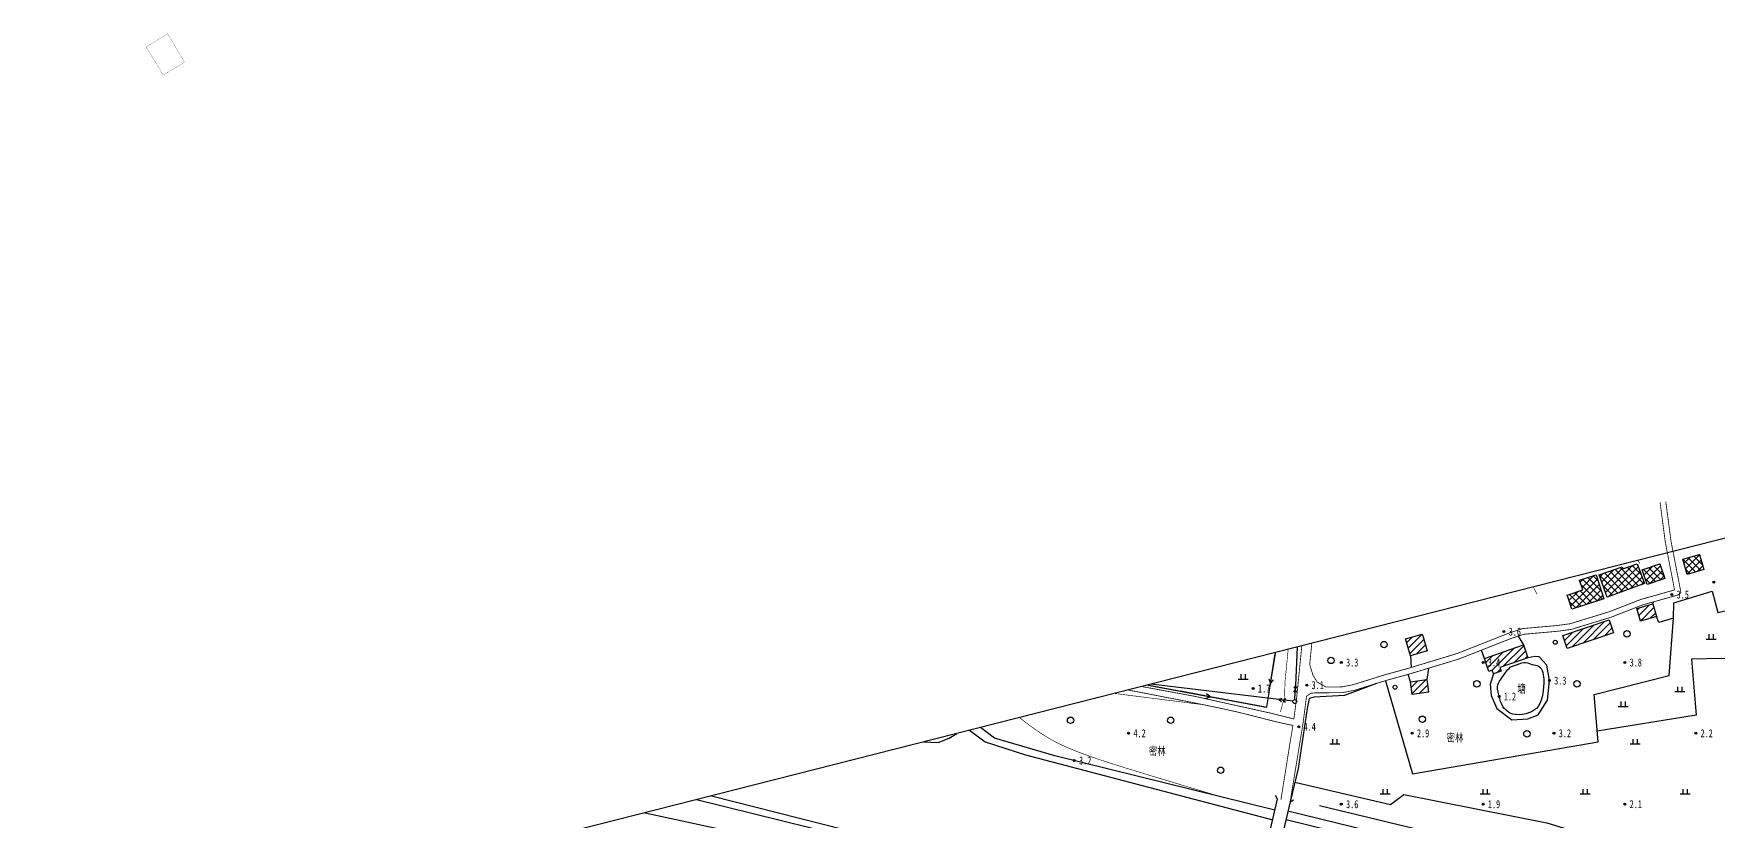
# Model space of a CAD drawing. Header units: metres. Extents: x 494039 to 619385, y 3351420 to 3402703.
# Drawn here: x 538616 to 539458, y 3374385 to 3374779 of the extents above; entities that cross this region are included whole.
import ezdxf
from ezdxf.enums import TextEntityAlignment as Align

# ---------------------------------------------------------------- set-up
doc = ezdxf.new("R2010")
doc.units = ezdxf.units.M
for name, pattern in [('8521', [0]), ('9376', [0]), ('9610', [0])]:
    doc.linetypes.add(name, pattern=pattern)
for name, color, linetype in [('210100', 130, 'Continuous'), ('220200', 130, 'Continuous'), ('230102', 141, 'Continuous'), ('261301', 141, 'Continuous'), ('310300', 8, 'Continuous'), ('310500', 8, 'Continuous'), ('420500', 8, 'Continuous'), ('430300', 8, 'Continuous'), ('510301', 8, 'Continuous'), ('541000', 8, 'Continuous'), ('720100', 8, 'Continuous'), ('760201', 8, '8521'), ('810100', 8, '9610'), ('810302', 8, 'Continuous'), ('810501', 8, 'Continuous'), ('810510', 8, 'Continuous'), ('房屋拆迁', 8, 'Continuous'), ('范围线', 8, 'Continuous')]:
    doc.layers.add(name, color=color, linetype=linetype)
doc.layers.add('710101', color=8, linetype='Continuous', lineweight=0)
pattern_1 = [(45, (0, 0), (-1.767766953, 1.767766953), []), (135, (0, 0), (-1.767766953, -1.767766953), [])]
pattern_2 = [(45, (0, 0), (-1.767766953, 1.767766953), [])]

# ---------------------------------------------------------------- blocks, each defined once
blk = doc.blocks.new('gc170')
at = {"linetype": 'Continuous'}
blk.add_circle((0, 0), 0.5, dxfattribs=at)
blk = doc.blocks.new('gu')
at = {"flags": 128}
for points in [[(3.75, 0), (-3.75, 0)], [(2.71, -0.6), (3.75, 0), (3.75, 0), (2.71, 0.6)]]:
    blk.add_lwpolyline(points, dxfattribs=at)
blk = doc.blocks.new('p_point')
for radius in [0.25, 0.2, 0.15, 0.1, 0.05]:
    blk.add_circle((0, 0), radius)
blk.add_point((0, 0))
blk = doc.blocks.new('vm')
at = {"linetype": 'Continuous'}
for p, q in [((1.25, 0), (-1.25, 0)), ((-0.5, 0), (-0.5, 1.3)), ((0.5, 1.3), (0.5, 0))]:
    blk.add_line(p, q, dxfattribs=at)
blk = doc.blocks.new('v1')
blk.add_circle((0, 0), 0.8)
blk = doc.blocks.new('gc013a')
at = {"linetype": 'Continuous'}
blk.add_line((0.5, 0), (4, 0), dxfattribs=at)
at = {"linetype": 'Continuous', "flags": 128}
for points in [[(2.31, -0.4), (3, 0), (2.31, 0.4)], [(3.31, -0.4), (4, 0), (3.31, 0.4)]]:
    blk.add_lwpolyline(points, dxfattribs=at)
blk = doc.blocks.new('1-3&1-4')
at = {"layer": '310300', "linetype": 'Continuous'}
h = blk.add_hatch(dxfattribs=at)
h.set_pattern_fill('ANSI31', color=8, scale=20, style=0)
h.set_pattern_definition(pattern_2)
h.paths.add_polyline_path([(539424.8631, 3374494.0704), (539426.6399, 3374487.7793), (539418.6418, 3374485.5203), (539416.8649, 3374491.8113)])
h = blk.add_hatch(dxfattribs=at)
h.set_pattern_fill('ANSI31', color=8, scale=20, style=0)
h.set_pattern_definition(pattern_2)
h.paths.add_polyline_path([(539403.0644, 3374486.0906), (539405.226, 3374479.5993), (539382.0115, 3374471.8688), (539379.8499, 3374478.3601)])
h = blk.add_hatch(dxfattribs=at)
h.set_pattern_fill('ANSI31', color=8, scale=20, style=0)
h.set_pattern_definition(pattern_2)
h.paths.add_polyline_path([(539303.7439, 3374468.2341), (539301.3325, 3374476.696), (539309.6174, 3374479.0569), (539310.1464, 3374477.6704), (539312.1526, 3374470.6302)])
h = blk.add_hatch(dxfattribs=at)
h.set_pattern_fill('ANSI31', color=8, scale=20, style=0)
h.set_pattern_definition(pattern_2)
h.paths.add_polyline_path([(539348.4859, 3374462.2903), (539349.1242, 3374460.4448), (539345.2808, 3374459.1154), (539344.6425, 3374460.9609), (539342.9341, 3374460.37), (539340.677, 3374466.8956), (539360.1878, 3374473.6441), (539362.445, 3374467.1185)])
h = blk.add_hatch(dxfattribs=at)
h.set_pattern_fill('ANSI31', color=8, scale=20, style=0)
h.set_pattern_definition(pattern_2)
h.paths.add_polyline_path([(539311.8912, 3374456.2829), (539312.8162, 3374449.9263), (539304.6719, 3374448.7411), (539303.7469, 3374455.0977)])
at = {"layer": '310500', "linetype": 'Continuous'}
h = blk.add_hatch(dxfattribs=at)
h.set_pattern_fill('ANSI37', color=8, scale=20, style=0)
h.set_pattern_definition(pattern_1)
h.paths.add_polyline_path([(539448.2373, 3374518.8073), (539450.3875, 3374511.2882), (539441.9699, 3374508.8811), (539439.8197, 3374516.4003)])
h = blk.add_hatch(dxfattribs=at)
h.set_pattern_fill('ANSI37', color=8, scale=20, style=0)
h.set_pattern_definition(pattern_1)
h.paths.add_polyline_path([(539396.5486, 3374508.7246), (539400.4319, 3374496.7081), (539384.362, 3374491.4991), (539382.5393, 3374497.1221), (539382.0899, 3374498.4235), (539389.9522, 3374501.085), (539388.2728, 3374506.042)])
h = blk.add_hatch(dxfattribs=at)
h.set_pattern_fill('ANSI37', color=8, scale=20, style=0)
h.set_pattern_definition(pattern_1)
h.paths.add_polyline_path([(539417.0432, 3374514.2298), (539420.6695, 3374504.254), (539402.0329, 3374497.4793), (539397.9903, 3374508.6001), (539409.4973, 3374512.684), (539409.8568, 3374511.6174)])
h = blk.add_hatch(dxfattribs=at)
h.set_pattern_fill('ANSI37', color=8, scale=20, style=0)
h.set_pattern_definition(pattern_1)
h.paths.add_polyline_path([(539428.3065, 3374514.2066), (539430.8285, 3374506.8207), (539422.0182, 3374503.8123), (539419.4961, 3374511.1982)])
at = {"layer": '210100', "color": 141, "linetype": 'Continuous', "flags": 128}
for points, elevation in [([(539060.414, 3374425.0809), (539067.7475, 3374424.7866), (539073.1861, 3374426.951), (539076.9805, 3374429.2925)], 1.6), ([(539083.3748, 3374430.9181), (539091.2569, 3374425.179), (539111.4544, 3374418.655), (539234.9438, 3374386.2151)], 1.1), ([(538954.4798, 3374398.15), (539152.7652, 3374347.7496), (539222.1288, 3374331.6531)], 1.1), ([(539241.5646, 3374386.3758), (539343.0058, 3374361.3818), (539587.7518, 3374303.4615)], 1.1)]:
    blk.add_lwpolyline(points, dxfattribs=dict(at, elevation=elevation))
at = {"layer": '220200', "color": 141, "linetype": 'Continuous', "const_width": 0.6, "flags": 128}
for points in [[(539236.3077, 3374469.7971), (539231.8664, 3374442.4268)], [(539172.2309, 3374453.5074), (539231.8664, 3374442.4268)]]:
    blk.add_lwpolyline(points, dxfattribs=at)
at = {"layer": '230102', "color": 141, "linetype": 'Continuous', "elevation": 1.1837, "flags": 128}
blk.add_lwpolyline([(539360.8485, 3374464.8225), (539361.3051, 3374464.7983), (539362.2982, 3374464.6032), (539364.6431, 3374463.8819), (539367.0394, 3374463.2935), (539367.7558, 3374462.9933), (539368.401, 3374462.5271), (539369.0298, 3374461.7386), (539369.4891, 3374460.8603), (539369.8623, 3374459.8121), (539370.1496, 3374458.5611), (539370.2603, 3374457.8382), (539370.3931, 3374456.2295), (539370.3777, 3374454.217), (539370.3032, 3374452.9787), (539370.0451, 3374450.5009), (539369.7109, 3374448.5092), (539369.5023, 3374447.597), (539369.0224, 3374445.9233), (539368.7582, 3374445.1705), (539368.2409, 3374443.9666), (539367.5123, 3374442.7637), (539366.6822, 3374441.8811), (539366.2526, 3374441.5289), (539365.3225, 3374440.8903), (539364.705, 3374440.5289), (539363.412, 3374439.8854), (539362.7432, 3374439.6054), (539361.5098, 3374439.1873), (539360.5127, 3374438.9573), (539359.7868, 3374438.8446), (539358.3242, 3374438.7247), (539356.7211, 3374438.7422), (539356.0027, 3374438.8079), (539354.8788, 3374439.0108), (539353.9755, 3374439.305), (539353.1722, 3374439.7053), (539352.7437, 3374439.9712), (539351.5396, 3374440.9086), (539350.4914, 3374442.0093), (539349.8744, 3374442.8969), (539349.3408, 3374443.9261), (539348.7791, 3374445.3367), (539348.1793, 3374447.2633), (539347.5442, 3374449.9519), (539347.3299, 3374451.4724), (539347.3008, 3374452.6147), (539347.4636, 3374453.7095), (539347.7729, 3374454.5422), (539348.2611, 3374455.4429), (539349.1197, 3374456.7089), (539351.8279, 3374460.4842), (539352.2902, 3374461.0943), (539352.9966, 3374461.8928), (539353.625, 3374462.4354), (539354.3159, 3374462.8428), (539355.1699, 3374463.1701), (539356.7881, 3374463.6596), (539359.4514, 3374464.5959), (539360.3556, 3374464.7881)], close=True, dxfattribs=at)
at = {"layer": '310300', "color": 8, "linetype": 'Continuous', "flags": 128}
for points, elevation in [([(539424.8631, 3374494.0704), (539426.6399, 3374487.7793), (539418.6418, 3374485.5203), (539416.8649, 3374491.8113)], 6.8548), ([(539403.0644, 3374486.0906), (539405.226, 3374479.5993), (539382.0115, 3374471.8688), (539379.8499, 3374478.3601)], 7.8974), ([(539303.7439, 3374468.2341), (539301.3325, 3374476.696), (539309.6174, 3374479.0569), (539310.1464, 3374477.6704), (539312.1526, 3374470.6302)], 5.7166), ([(539348.4859, 3374462.2903), (539349.1242, 3374460.4448), (539345.2808, 3374459.1154), (539344.6425, 3374460.9609), (539342.9341, 3374460.37), (539340.677, 3374466.8956), (539360.1878, 3374473.6441), (539362.445, 3374467.1185)], 7.8974), ([(539311.8912, 3374456.2829), (539312.8162, 3374449.9263), (539304.6719, 3374448.7411), (539303.7469, 3374455.0977)], 6.2032)]:
    blk.add_lwpolyline(points, close=True, dxfattribs=dict(at, elevation=elevation))
at = {"layer": '310500', "color": 8, "linetype": 'Continuous', "flags": 128}
for points, elevation in [([(539448.2373, 3374518.8073), (539450.3875, 3374511.2882), (539441.9699, 3374508.8811), (539439.8197, 3374516.4003)], 16.9356), ([(539396.5486, 3374508.7246), (539400.4319, 3374496.7081), (539384.362, 3374491.4991), (539382.5393, 3374497.1221), (539382.0899, 3374498.4235), (539389.9522, 3374501.085), (539388.2728, 3374506.042)], 16.9356), ([(539417.0432, 3374514.2298), (539420.6695, 3374504.254), (539402.0329, 3374497.4793), (539397.9903, 3374508.6001), (539409.4973, 3374512.684), (539409.8568, 3374511.6174)], 17.0116), ([(539428.3065, 3374514.2066), (539430.8285, 3374506.8207), (539422.0182, 3374503.8123), (539419.4961, 3374511.1982)], 17.0116)]:
    blk.add_lwpolyline(points, close=True, dxfattribs=dict(at, elevation=elevation))
at = {"layer": '420500', "color": 8, "linetype": 'Continuous', "const_width": 0.4, "flags": 128}
for points in [[(539431.3453, 3374545.2846), (539433.948, 3374525.5149), (539438.9079, 3374499.8661), (539438.0185, 3374498.747), (539419.637, 3374493.5597), (539404.1461, 3374487.5059), (539384.1645, 3374481.3826), (539377.0988, 3374480.4164), (539360.5517, 3374478.9583), (539354.4174, 3374476.9812), (539328.0389, 3374466.5911), (539302.6221, 3374458.8764), (539291.9621, 3374455.9699), (539276.0698, 3374451.0017), (539269.9002, 3374449.7506), (539255.5906, 3374449.6183), (539253.8927, 3374449.4138), (539251.81, 3374447.9511)], [(539428.4892, 3374544.9086), (539431.1032, 3374525.0527), (539435.0649, 3374504.5916), (539435.6814, 3374501.0807), (539418.7194, 3374496.294), (539403.1985, 3374490.2285), (539383.5433, 3374484.2052), (539376.776, 3374483.2799), (539359.9791, 3374481.8004), (539353.4467, 3374479.6951), (539327.0912, 3374469.314), (539301.8247, 3374461.6449), (539291.1531, 3374458.7353), (539275.3519, 3374453.7955), (539269.6003, 3374452.6292), (539261.46, 3374452.5678), (539257.0972, 3374455.1117), (539255.1, 3374458.2988), (539253.3886, 3374463.7994)], [(539254.4452, 3374474.4081), (539253.3886, 3374463.7994)], [(539162.6662, 3374451.0758), (539192.0748, 3374445.3632), (539199.1239, 3374443.9528), (539209.6786, 3374441.7544), (539216.692, 3374440.1883), (539220.1875, 3374439.3559), (539235.9101, 3374435.3565), (539239.2394, 3374434.5831), (539245.0153, 3374433.3612)], [(539251.81, 3374447.9511), (539250.0709, 3374434.4087), (539243.6123, 3374395.094)], [(539245.0153, 3374433.3612), (539243.5037, 3374424.2683), (539239.013, 3374396.1742)]]:
    blk.add_lwpolyline(points, dxfattribs=at)
at = {"layer": '430300', "color": 8, "linetype": 'Continuous'}
for p, q in [((539237.3733, 3374396.5593), (539236.3199, 3374398.2594)), ((539243.6123, 3374395.094), (539245.3124, 3374396.1474))]:
    blk.add_line(p, q, dxfattribs=at)
at = {"layer": '430300', "color": 8, "linetype": 'Continuous', "flags": 128}
for points in [[(539218.9184, 3374317.9842), (539237.3733, 3374396.5593)], [(539243.6123, 3374395.094), (539225.1573, 3374316.5189)]]:
    blk.add_lwpolyline(points, dxfattribs=at)
at = {"layer": '541000', "color": 8, "linetype": 'Continuous'}
for p, q in [((539247.1873, 3374472.5629, 3.0407), (539246.3159, 3374453.2879)), ((539238.0123, 3374446.2548), (539174.0652, 3374453.9736, 2.0365))]:
    blk.add_line(p, q, dxfattribs=at)
at = {"layer": '710101', "color": 8, "linetype": 'Continuous', "const_width": 0.3, "flags": 128}
for points, elevation in [([(539417.3484, 3374515.8219), (539418.4306, 3374514.3199)], 4), ([(539365.1728, 3374502.5576), (539366.9385, 3374498.9834)], 4), ([(539242.638, 3374471.4065), (539241.072, 3374455.3528), (539240.8053, 3374447.2772), (539238.7261, 3374440.0917)], 2), ([(539155.8333, 3374449.3387), (539200.1989, 3374443.7289)], 4), ([(539108.3404, 3374437.2649), (539113.7131, 3374433.1745), (539116.9898, 3374430.8149), (539119.7771, 3374428.9501), (539122.7335, 3374427.1409), (539125.481, 3374425.5886), (539129.718, 3374423.4684), (539132.6049, 3374422.1679), (539137.0072, 3374420.3506), (539141.4755, 3374418.6591), (539146.7466, 3374416.8038), (539153.5781, 3374414.5481), (539158.1462, 3374413.0977), (539174.1323, 3374408.1773), (539209.5993, 3374397.5028)], 4)]:
    blk.add_lwpolyline(points, dxfattribs=dict(at, elevation=elevation))
at = {"layer": '760201', "color": 8, "const_width": 0.4, "flags": 128}
for points in [[(539245.4965, 3374436.5932), (539247.025, 3374448.4953), (539249.4667, 3374473.1425)], [(539169.4554, 3374452.8018), (539196.2078, 3374447.8525), (539234.2105, 3374439.4283), (539234.3215, 3374439.4289)], [(539234.2105, 3374439.4283), (539245.4965, 3374436.5932)]]:
    blk.add_lwpolyline(points, dxfattribs=at)
at = {"layer": '760201', "color": 8, "linetype": '8521', "elevation": 3.3124, "flags": 128}
blk.add_lwpolyline([(539345.2808, 3374459.1154), (539343.6178, 3374453.9487), (539344.095, 3374448.2595), (539346.9649, 3374441.9052), (539354.49, 3374436.1248), (539362.3759, 3374436.7146), (539367.4922, 3374438.7013), (539372.3086, 3374446.0548), (539373.1729, 3374455.7877), (539371.9786, 3374463.5044), (539368.0281, 3374467.6375), (539366.1171, 3374467.875), (539362.445, 3374467.1185)], dxfattribs=at)
at = {"layer": '760201', "color": 8, "linetype": '8521', "flags": 128}
for points in [[(539537.3463, 3374456.0635), (539513.697, 3374460.5783), (539496.2199, 3374463.3854), (539459.3636, 3374466.7456), (539444.2449, 3374466.5689), (539446.5175, 3374438.5449), (539397.0593, 3374430.5327)], [(539286.8513, 3374454.3722), (539270.8015, 3374448.3404), (539255.6796, 3374447.5145), (539253.1088, 3374446.7484), (539252.1794, 3374441.7509), (539247.7126, 3374411.8619), (539243.6123, 3374395.094)], [(539236.0531, 3374390.9382), (539126.0619, 3374418.2327), (539095.888, 3374426.93), (539088.9047, 3374432.3239)], [(538947.0039, 3374396.2495), (539046.8215, 3374371.6793), (539154.2984, 3374342.9627), (539221.1065, 3374327.3003)], [(539604.2613, 3374362.7773), (539602.4731, 3374362.4201), (539602.4812, 3374360.8323), (539600.9116, 3374314.7845), (539599.6282, 3374310.091), (539595.3752, 3374308.5348), (539585.6664, 3374308.8066), (539497.5761, 3374328.0286), (539407.2478, 3374351.637), (539322.719, 3374370.845), (539242.5368, 3374390.5153)]]:
    blk.add_lwpolyline(points, dxfattribs=at)
at = {"layer": '810100', "color": 8, "linetype": '9610', "flags": 128}
for points, elevation in [([(539435.1489, 3374486.9411), (539435.4416, 3374494.5965), (539454.4558, 3374500.4663), (539457.3872, 3374489.8656), (539466.7303, 3374492.019), (539465.569, 3374503.1746)], 4.0828), ([(539303.7439, 3374468.2341), (539304.1712, 3374462.3572)], 3.267), ([(539340.677, 3374466.8956), (539339.3085, 3374471.0301)], 3.8185), ([(539312.7237, 3374461.9425), (539311.8912, 3374456.2829)], 3.0203)]:
    blk.add_lwpolyline(points, dxfattribs=dict(at, elevation=elevation))
for points in [[(539424.8631, 3374494.0704), (539425.3346, 3374495.1676)], [(539291.2092, 3374455.7345), (539304.7793, 3374409.1639), (539397.4919, 3374425.0851), (539395.6119, 3374448.7585), (539433.0462, 3374458.3219), (539435.1489, 3374486.9411), (539427.8263, 3374484.7757), (539426.6399, 3374487.7793)], [(539357.6507, 3374478.0233), (539360.1878, 3374473.6441)], [(539246.0322, 3374404.9902), (539293.8409, 3374393.8227), (539300.4643, 3374398.7444), (539371.9599, 3374384.7238), (539427.4012, 3374367.6564), (539444.3512, 3374367.9094), (539492.1359, 3374353.972), (539496.1752, 3374390.3466), (539583.5891, 3374372.3935), (539586.6705, 3374440.1696), (539537.3463, 3374456.0635), (539540.4165, 3374474.0514)], [(539303.7469, 3374455.0977), (539302.6221, 3374458.8764)]]:
    blk.add_lwpolyline(points, dxfattribs=at)
at = {"layer": '810510', "color": 8, "linetype": '9376', "flags": 128}
for points, elevation in [([(539258.2422, 3374393.3575), (539510.0997, 3374332.5622), (539590.0876, 3374315.3407)], 3.0487), ([(538921.2254, 3374389.696), (538966.8141, 3374379.7645)], 2.2135)]:
    blk.add_lwpolyline(points, dxfattribs=dict(at, elevation=elevation))
at = {"layer": '范围线', "color": 8}
blk.add_lwpolyline([(535819.6419, 3373601.2022), (537627.1126, 3373688.2437), (538787.7298, 3373876.5354), (540484.0612, 3374633.6129), (539516.8326, 3374541.113), (537774.5038, 3374098.173), (535819.6419, 3373601.2022)], dxfattribs=at)
at = {"layer": '261301', "color": 141, "linetype": 'Continuous', "xscale": 2, "yscale": 2}
for p, rotation in [((539235.0008, 3374461.7433, 1.7836), 260.7817404537942), ((539196.2762, 3374449.0396, 1.3717), 349.4756071400457)]:
    blk.add_blockref('gu', p, dxfattribs=dict(at, rotation=rotation))
at = {"layer": '510301', "color": 8, "linetype": 'Continuous', "xscale": 2, "yscale": 2}
for p in [(539376.0998, 3374474.9408, 8.1114), (539296.0694, 3374452.4794, 10.5251), (539245.9546, 3374445.2961, 3.8117)]:
    blk.add_blockref('gc170', p, dxfattribs=at)
at = {"layer": '541000', "color": 8, "linetype": 'Continuous', "xscale": 2, "yscale": 2}
for rotation in [87.41149712894719, 173.1173675670234]:
    blk.add_blockref('gc013a', (539245.9546, 3374445.2961), dxfattribs=dict(at, rotation=rotation))
blk.add_blockref('gc170', (539245.9546, 3374445.2961), dxfattribs=at)
at = {"layer": '720100', "color": 8, "linetype": 'Continuous', "xscale": 2, "yscale": 2, "zscale": 2}
for p in [(539455.4163, 3374505.0043, 3.6375), (539434.3573, 3374498.8226, 3.5408), (539350.4542, 3374480.2791, 3.6112), (539269.1869, 3374464.8577, 3.2857), (539340.0416, 3374464.8579, 3.3751), (539410.8964, 3374464.858, 3.8082), (539225.1435, 3374451.8204, 1.6874), (539251.9244, 3374453.5407, 3.1), (539373.1729, 3374455.7877, 3.3124), (539348.0228, 3374447.8446, 1.1837), (539247.9299, 3374432.6942, 4.4046), (539162.9023, 3374429.4559, 4.2121), (539304.6142, 3374429.4304, 2.8942), (539375.469, 3374429.4306, 3.2007), (539446.3237, 3374429.4307, 2.1876), (539135.7417, 3374415.8307, 3.1613), (539269.1867, 3374394.003, 3.561), (539340.0415, 3374394.0031, 1.932), (539410.8963, 3374394.0032, 2.1)]:
    blk.add_blockref('p_point', p, dxfattribs=at)
at = {"layer": '810302', "color": 8, "linetype": 'Continuous', "xscale": 2, "yscale": 2}
for p in [(539454.0665, 3374476.3805, 3.267), (539220.2168, 3374456.3638, 1.8606), (539438.4025, 3374450.1218, 3.267), (539410.0321, 3374442.6879, 3.267), (539266.0322, 3374423.972), (539416.0322, 3374423.972), (539291.0322, 3374398.972), (539341.0322, 3374398.972), (539391.0322, 3374398.972), (539441.0322, 3374398.972)]:
    blk.add_blockref('vm', p, dxfattribs=at)
at = {"layer": '810501', "color": 8, "linetype": 'Continuous', "xscale": 2, "yscale": 2}
for p in [(539290.5403, 3374473.7769, 1.8606), (539411.9621, 3374479.1639), (539264.0244, 3374465.841, 1.8606), (539336.9621, 3374454.1639), (539386.9621, 3374454.1639), (539133.9047, 3374435.9382), (539183.9047, 3374435.9382), (539309.6966, 3374436.4633), (539361.9621, 3374429.1639), (539208.9047, 3374410.9382)]:
    blk.add_blockref('v1', p, dxfattribs=at)
at = {"color": 8, "width": 0.75}
blk.add_text('塘', height=4, dxfattribs=at).set_placement((539359.2921, 3374451.7123, 1.1837), align=Align.MIDDLE_CENTER)
at = {"color": 8, "linetype": 'Continuous', "width": 0.75}
for p in [(539326.0638, 3374427.3961), (539177.2179, 3374420.6823)]:
    blk.add_text('密林', height=4, dxfattribs=at).set_placement(p, align=Align.MIDDLE)
at = {"layer": '720100', "color": 8, "width": 0.75}
for s, p in [('3.5', (539436.7573, 3374498.8226, 3.5408)), ('3.6', (539352.8542, 3374480.2791, 3.6112)), ('3.3', (539271.5869, 3374464.8577, 3.2857)), ('3.4', (539342.4416, 3374464.8579, 3.3751)), ('3.8', (539413.2964, 3374464.858, 3.8082)), ('3.3', (539375.5729, 3374455.7877, 3.3124)), ('1.7', (539227.5435, 3374451.8204, 1.6874)), ('3.1', (539254.3244, 3374453.5407, 3.1)), ('1.2', (539350.4228, 3374447.8446, 1.1837)), ('4.4', (539250.3299, 3374432.6942, 4.4046)), ('4.2', (539165.3023, 3374429.4559, 4.2121)), ('2.9', (539307.0142, 3374429.4304, 2.8942)), ('3.2', (539377.869, 3374429.4306, 3.2007)), ('2.2', (539448.7237, 3374429.4307, 2.1876)), ('3.2', (539138.1417, 3374415.8307, 3.1613)), ('3.6', (539271.5867, 3374394.003, 3.561)), ('1.9', (539342.4415, 3374394.0031, 1.932)), ('2.1', (539413.2963, 3374394.0032, 2.1))]:
    blk.add_text(s, height=4, dxfattribs=at).set_placement(p, align=Align.MIDDLE_LEFT)
blk = doc.blocks.new('2ALL&24ALL')
at = {"layer": '房屋拆迁', "color": 8, "linetype": 'Continuous', "const_width": 0.1}
blk.add_lwpolyline([(538682.7, 3374779.16), (538671.91, 3374772.54), (538680.53, 3374758.48), (538691.07, 3374764.94), (538682.7, 3374779.16)], dxfattribs=at)

msp = doc.modelspace()

# ---------------------------------------------------------------- block references
for name in ['2ALL&24ALL', '1-3&1-4']:
    msp.add_blockref(name, (0, 0))

doc.saveas('drawing.dxf')
